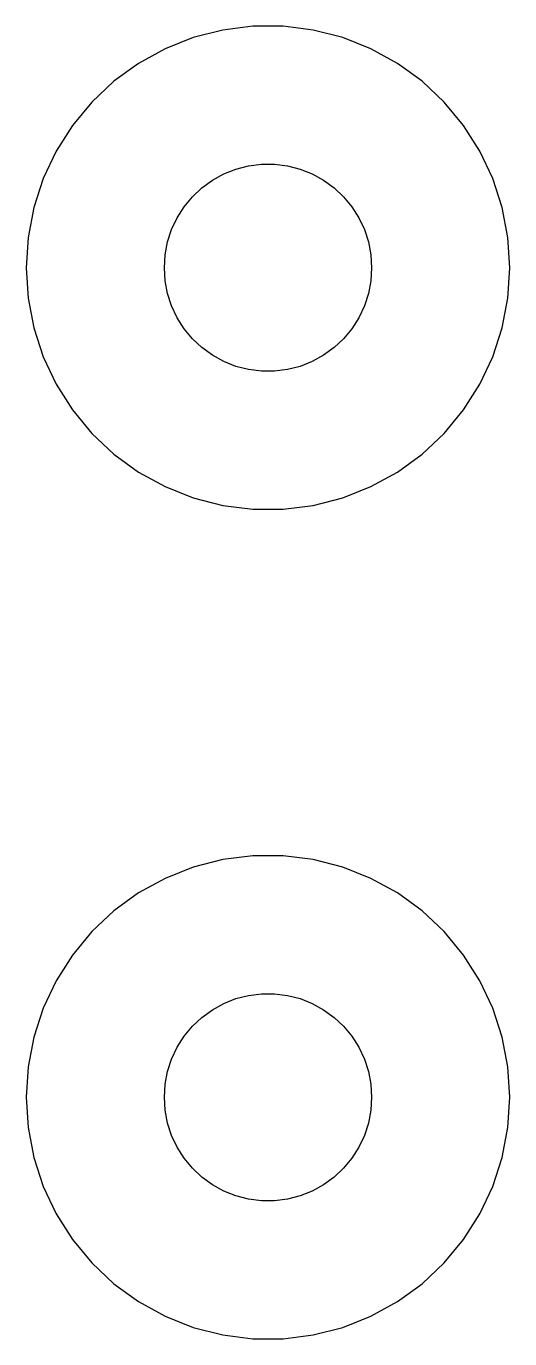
# Model space of a CAD drawing. Header units: metres. Extents: x -7 to 7, y 17 to 55.
import ezdxf

# ---------------------------------------------------------------- set-up
doc = ezdxf.new("R2010")
doc.units = ezdxf.units.M

msp = doc.modelspace()

# ---------------------------------------------------------------- linework, layer by layer
for p, q in [((-1.31166, 54.876), (-2.16312, 54.6574)), ((-0.439529, 54.9862), (-1.31166, 54.876)), ((0.439529, 54.9862), (-0.439529, 54.9862)), ((1.31166, 54.876), (0.439529, 54.9862)), ((2.16312, 54.6574), (1.31166, 54.876)), ((-2.98045, 54.3338), (-3.75078, 53.9103)), ((-2.16312, 54.6574), (-2.98045, 54.3338)), ((2.98045, 54.3338), (2.16312, 54.6574)), ((3.75078, 53.9103), (2.98045, 54.3338)), ((-3.75078, 53.9103), (-4.46196, 53.3936)), ((4.46196, 53.3936), (3.75078, 53.9103)), ((-4.46196, 53.3936), (-5.10277, 52.7918)), ((5.10277, 52.7918), (4.46196, 53.3936)), ((-5.10277, 52.7918), (-5.66312, 52.1145)), ((5.66312, 52.1145), (5.10277, 52.7918)), ((-5.66312, 52.1145), (-6.13414, 51.3723)), ((6.13414, 51.3723), (5.66312, 52.1145)), ((-6.13414, 51.3723), (-6.50842, 50.5769)), ((6.50842, 50.5769), (6.13414, 51.3723)), ((-0.927048, 50.8532), (-0.562134, 50.9469)), ((-0.562134, 50.9469), (-0.18837, 50.9941)), ((-0.18837, 50.9941), (0.18837, 50.9941)), ((0.18837, 50.9941), (0.562134, 50.9469)), ((0.562134, 50.9469), (0.927048, 50.8532)), ((-6.50842, 50.5769), (-6.78008, 49.7408)), ((-1.91226, 50.3115), (-1.60747, 50.533)), ((-1.60747, 50.533), (-1.27733, 50.7145)), ((-1.27733, 50.7145), (-0.927048, 50.8532)), ((0.927048, 50.8532), (1.27733, 50.7145)), ((1.27733, 50.7145), (1.60747, 50.533)), ((1.60747, 50.533), (1.91226, 50.3115)), ((6.78008, 49.7408), (6.50842, 50.5769)), ((-2.1869, 50.0536), (-1.91226, 50.3115)), ((1.91226, 50.3115), (2.1869, 50.0536)), ((-2.62891, 49.4453), (-2.42705, 49.7634)), ((-2.42705, 49.7634), (-2.1869, 50.0536)), ((2.1869, 50.0536), (2.42705, 49.7634)), ((2.42705, 49.7634), (2.62891, 49.4453)), ((-6.78008, 49.7408), (-6.94479, 48.8773)), ((-2.78932, 49.1044), (-2.62891, 49.4453)), ((2.62891, 49.4453), (2.78932, 49.1044)), ((6.94479, 48.8773), (6.78008, 49.7408)), ((-2.90575, 48.7461), (-2.78932, 49.1044)), ((2.78932, 49.1044), (2.90575, 48.7461)), ((-6.94479, 48.8773), (-7, 48)), ((-2.97633, 48.376), (-2.90575, 48.7461)), ((2.90575, 48.7461), (2.97633, 48.376)), ((7, 48), (6.94479, 48.8773)), ((-3, 48), (-2.97633, 48.376)), ((2.97633, 48.376), (3, 48)), ((-7, 48), (-6.94479, 47.1227)), ((-2.97633, 47.624), (-3, 48)), ((3, 48), (2.97633, 47.624)), ((6.94479, 47.1227), (7, 48)), ((-2.90575, 47.2539), (-2.97633, 47.624)), ((2.97633, 47.624), (2.90575, 47.2539)), ((-6.94479, 47.1227), (-6.78008, 46.2592)), ((-2.78932, 46.8956), (-2.90575, 47.2539)), ((2.90575, 47.2539), (2.78932, 46.8956)), ((6.78008, 46.2592), (6.94479, 47.1227)), ((-2.62891, 46.5547), (-2.78932, 46.8956)), ((2.78932, 46.8956), (2.62891, 46.5547)), ((-2.42705, 46.2366), (-2.62891, 46.5547)), ((2.62891, 46.5547), (2.42705, 46.2366)), ((-6.78008, 46.2592), (-6.50842, 45.4231)), ((-2.1869, 45.9464), (-2.42705, 46.2366)), ((2.42705, 46.2366), (2.1869, 45.9464)), ((6.50842, 45.4231), (6.78008, 46.2592)), ((-1.91226, 45.6885), (-2.1869, 45.9464)), ((-1.60747, 45.467), (-1.91226, 45.6885)), ((1.91226, 45.6885), (1.60747, 45.467)), ((2.1869, 45.9464), (1.91226, 45.6885)), ((-6.50842, 45.4231), (-6.13414, 44.6277)), ((-1.27733, 45.2855), (-1.60747, 45.467)), ((-0.927048, 45.1468), (-1.27733, 45.2855)), ((1.27733, 45.2855), (0.927048, 45.1468)), ((1.60747, 45.467), (1.27733, 45.2855)), ((6.13414, 44.6277), (6.50842, 45.4231)), ((-0.562134, 45.0531), (-0.927048, 45.1468)), ((-0.18837, 45.0059), (-0.562134, 45.0531)), ((0.18837, 45.0059), (-0.18837, 45.0059)), ((0.562134, 45.0531), (0.18837, 45.0059)), ((0.927048, 45.1468), (0.562134, 45.0531)), ((-6.13414, 44.6277), (-5.66312, 43.8855)), ((5.66312, 43.8855), (6.13414, 44.6277)), ((-5.66312, 43.8855), (-5.10277, 43.2082)), ((5.10277, 43.2082), (5.66312, 43.8855)), ((-5.10277, 43.2082), (-4.46196, 42.6064)), ((4.46196, 42.6064), (5.10277, 43.2082)), ((-4.46196, 42.6064), (-3.75078, 42.0897)), ((3.75078, 42.0897), (4.46196, 42.6064)), ((-3.75078, 42.0897), (-2.98045, 41.6662)), ((2.98045, 41.6662), (3.75078, 42.0897)), ((-2.98045, 41.6662), (-2.16312, 41.3426)), ((2.16312, 41.3426), (2.98045, 41.6662)), ((-2.16312, 41.3426), (-1.31166, 41.124)), ((-1.31166, 41.124), (-0.439529, 41.0138)), ((-0.439529, 41.0138), (0.439529, 41.0138)), ((0.439529, 41.0138), (1.31166, 41.124)), ((1.31166, 41.124), (2.16312, 41.3426)), ((-1.31166, 30.876), (-2.16312, 30.6574)), ((-0.439529, 30.9862), (-1.31166, 30.876)), ((0.439529, 30.9862), (-0.439529, 30.9862)), ((1.31166, 30.876), (0.439529, 30.9862)), ((2.16312, 30.6574), (1.31166, 30.876)), ((-2.16312, 30.6574), (-2.98045, 30.3338)), ((2.98045, 30.3338), (2.16312, 30.6574)), ((-2.98045, 30.3338), (-3.75078, 29.9103)), ((3.75078, 29.9103), (2.98045, 30.3338)), ((-3.75078, 29.9103), (-4.46196, 29.3936)), ((4.46196, 29.3936), (3.75078, 29.9103)), ((-4.46196, 29.3936), (-5.10277, 28.7918)), ((5.10277, 28.7918), (4.46196, 29.3936)), ((-5.10277, 28.7918), (-5.66312, 28.1145)), ((5.66312, 28.1145), (5.10277, 28.7918)), ((-5.66312, 28.1145), (-6.13414, 27.3723)), ((6.13414, 27.3723), (5.66312, 28.1145)), ((-6.13414, 27.3723), (-6.50842, 26.5769)), ((6.50842, 26.5769), (6.13414, 27.3723)), ((-0.562134, 26.9469), (-0.18837, 26.9941)), ((-0.18837, 26.9941), (0.18837, 26.9941)), ((0.18837, 26.9941), (0.562134, 26.9469)), ((-1.60747, 26.533), (-1.27733, 26.7145)), ((-1.27733, 26.7145), (-0.927048, 26.8532)), ((-0.927048, 26.8532), (-0.562134, 26.9469)), ((0.562134, 26.9469), (0.927048, 26.8532)), ((0.927048, 26.8532), (1.27733, 26.7145)), ((1.27733, 26.7145), (1.60747, 26.533)), ((-6.50842, 26.5769), (-6.78008, 25.7408)), ((-2.1869, 26.0536), (-1.91226, 26.3115)), ((-1.91226, 26.3115), (-1.60747, 26.533)), ((1.60747, 26.533), (1.91226, 26.3115)), ((1.91226, 26.3115), (2.1869, 26.0536)), ((6.78008, 25.7408), (6.50842, 26.5769)), ((-2.42705, 25.7634), (-2.1869, 26.0536)), ((2.1869, 26.0536), (2.42705, 25.7634)), ((-6.78008, 25.7408), (-6.94479, 24.8773)), ((-2.78932, 25.1044), (-2.62891, 25.4453)), ((-2.62891, 25.4453), (-2.42705, 25.7634)), ((2.42705, 25.7634), (2.62891, 25.4453)), ((2.62891, 25.4453), (2.78932, 25.1044)), ((6.94479, 24.8773), (6.78008, 25.7408)), ((-2.90575, 24.7461), (-2.78932, 25.1044)), ((2.78932, 25.1044), (2.90575, 24.7461)), ((-6.94479, 24.8773), (-7, 24)), ((-2.97633, 24.376), (-2.90575, 24.7461)), ((2.90575, 24.7461), (2.97633, 24.376)), ((7, 24), (6.94479, 24.8773)), ((-3, 24), (-2.97633, 24.376)), ((2.97633, 24.376), (3, 24)), ((-7, 24), (-6.94479, 23.1227)), ((-2.97633, 23.624), (-3, 24)), ((3, 24), (2.97633, 23.624)), ((6.94479, 23.1227), (7, 24)), ((-2.90575, 23.2539), (-2.97633, 23.624)), ((2.97633, 23.624), (2.90575, 23.2539)), ((-2.78932, 22.8956), (-2.90575, 23.2539)), ((2.90575, 23.2539), (2.78932, 22.8956)), ((-6.94479, 23.1227), (-6.78008, 22.2592)), ((-2.62891, 22.5547), (-2.78932, 22.8956)), ((2.78932, 22.8956), (2.62891, 22.5547)), ((6.78008, 22.2592), (6.94479, 23.1227)), ((-2.42705, 22.2366), (-2.62891, 22.5547)), ((2.62891, 22.5547), (2.42705, 22.2366)), ((-6.78008, 22.2592), (-6.50842, 21.4231)), ((-2.1869, 21.9464), (-2.42705, 22.2366)), ((2.42705, 22.2366), (2.1869, 21.9464)), ((6.50842, 21.4231), (6.78008, 22.2592)), ((-1.91226, 21.6885), (-2.1869, 21.9464)), ((-1.60747, 21.467), (-1.91226, 21.6885)), ((1.91226, 21.6885), (1.60747, 21.467)), ((2.1869, 21.9464), (1.91226, 21.6885)), ((-6.50842, 21.4231), (-6.13414, 20.6277)), ((-1.27733, 21.2855), (-1.60747, 21.467)), ((-0.927048, 21.1468), (-1.27733, 21.2855)), ((1.27733, 21.2855), (0.927048, 21.1468)), ((1.60747, 21.467), (1.27733, 21.2855)), ((6.13414, 20.6277), (6.50842, 21.4231)), ((-0.562134, 21.0531), (-0.927048, 21.1468)), ((-0.18837, 21.0059), (-0.562134, 21.0531)), ((0.18837, 21.0059), (-0.18837, 21.0059)), ((0.562134, 21.0531), (0.18837, 21.0059)), ((0.927048, 21.1468), (0.562134, 21.0531)), ((-6.13414, 20.6277), (-5.66312, 19.8855)), ((5.66312, 19.8855), (6.13414, 20.6277)), ((-5.66312, 19.8855), (-5.10277, 19.2082)), ((5.10277, 19.2082), (5.66312, 19.8855)), ((-5.10277, 19.2082), (-4.46196, 18.6064)), ((4.46196, 18.6064), (5.10277, 19.2082)), ((-4.46196, 18.6064), (-3.75078, 18.0897)), ((3.75078, 18.0897), (4.46196, 18.6064)), ((-3.75078, 18.0897), (-2.98045, 17.6662)), ((2.98045, 17.6662), (3.75078, 18.0897)), ((-2.98045, 17.6662), (-2.16312, 17.3426)), ((2.16312, 17.3426), (2.98045, 17.6662)), ((-2.16312, 17.3426), (-1.31166, 17.124)), ((-1.31166, 17.124), (-0.439529, 17.0138)), ((0.439529, 17.0138), (1.31166, 17.124)), ((1.31166, 17.124), (2.16312, 17.3426)), ((-0.439529, 17.0138), (0.439529, 17.0138))]:
    msp.add_line(p, q)

doc.saveas('drawing.dxf')
